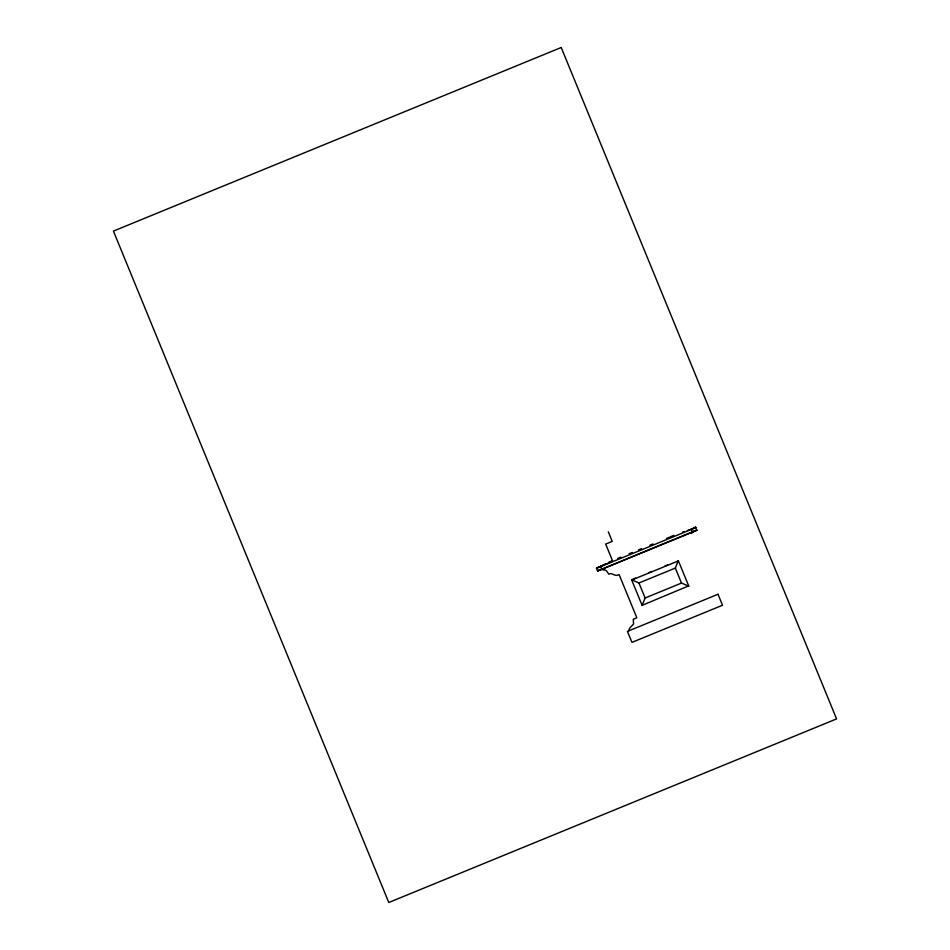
<?xml version="1.0" encoding="UTF-8"?>
<svg xmlns="http://www.w3.org/2000/svg" width="950" height="950" viewBox="0 0 950 950"><rect width="100%" height="100%" fill="white"/><g stroke="black" fill="none" stroke-linecap="round" stroke-linejoin="round"><path stroke-width="1.43" d="M628.817 630.824L629.019 629.791A5.771 5.759 -20.7 0 1 630.206 627.558L633.555 624.079L633.306 619.269L636.844 617.809L619.115 574.572C615.042 577.493 611.954 571.841 608.819 574.204L606.694 571.081A6.413 6.401 -20.7 0 0 605.221 570.119L602.015 569.394A11.448 11.436 -20.7 0 0 601.35 569.394L662.993 543.958M631.596 579.714L638.958 582.991L645.109 597.989L642.093 605.352L688.679 585.877M638.958 582.991L675.343 568.076L678.3 560.571M691.517 533.484L692.467 532.392A21.565 15.188 64.1 0 1 693.607 531.418L696.837 530.326L695.352 526.633M605.613 563.896L596.505 568.314L695.732 527.63L687.361 530.456M608.475 562.507L609.722 561.901M610.351 561.592L611.717 560.928M608.321 531.846L612.239 541.393L605.684 544.077L612.75 561.331L596.398 568.029L597.609 570.997L600.649 569.525M617.666 558.434L620.778 557.151M629.09 553.743L632.213 552.472M638.447 549.908L641.571 548.637M649.883 545.229L653.006 543.946M666.508 538.401L669.631 537.13M670.664 536.702L673.788 535.42M691.303 529.126L695.626 527.357M597.503 570.724L601.908 569.133M695.352 530.611L693.061 531.798A11.448 11.436 -20.7 0 0 692.586 532.261M695.934 530.373L696.73 530.041M664.133 543.495L674.322 539.315M675.45 538.852L693.595 531.418M597.609 570.997L696.837 530.326M632.926 579.168L635.597 578.075M648.945 572.601L651.617 571.508M664.953 566.034L667.624 564.941M645.109 597.989L681.494 583.074L688.809 586.197L678.431 560.892L631.714 580.046L641.974 605.019M682.516 532.095L684.214 531.525M603.713 569.525L602.276 569.394A21.565 15.248 71.3 0 0 600.863 569.489M692.562 532.214L691.398 529.399M675.343 568.076L681.494 583.074M600.827 566.533L601.932 569.228M561.212 47.5L113.418 231.099L388.787 902.5L836.582 718.901L561.212 47.5M718.01 594.261L627.439 631.394L631.952 642.378L722.523 605.245L718.01 594.261"/></g></svg>
